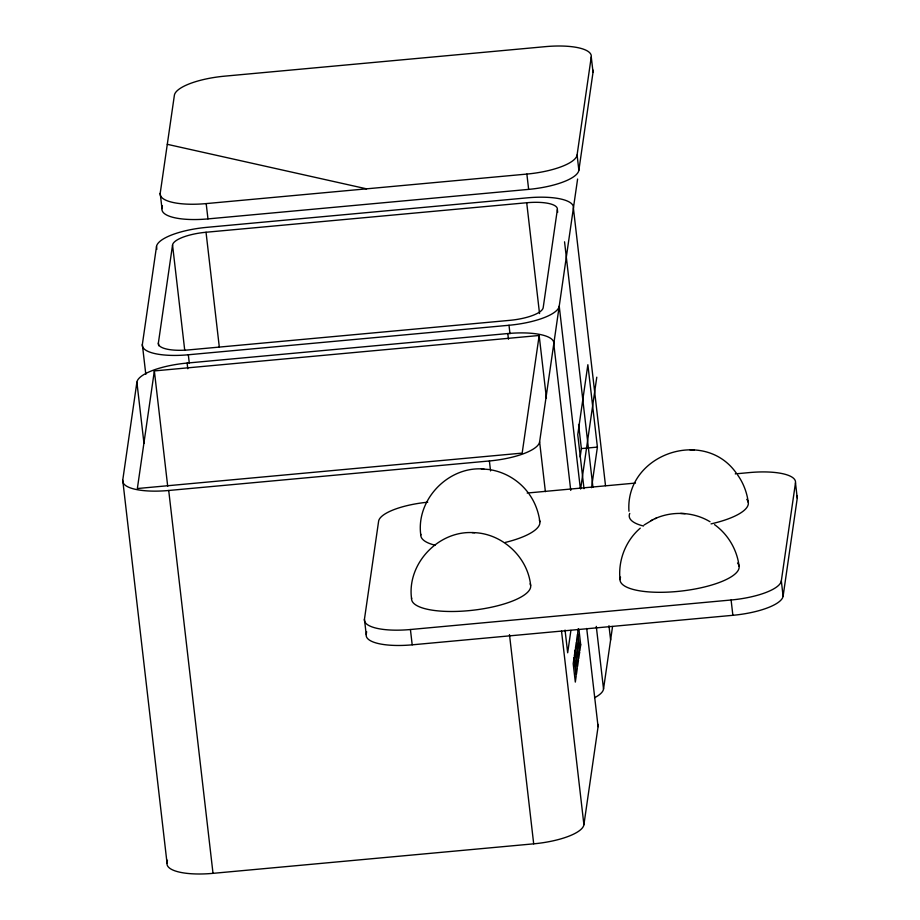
<?xml version="1.0" encoding="UTF-8"?>
<svg xmlns="http://www.w3.org/2000/svg" width="920" height="920" viewBox="0 0 920 920"><rect width="100%" height="100%" fill="white"/><g stroke="black" fill="none" stroke-linecap="round" stroke-linejoin="round"><path stroke-width="1.38" d="M160.206 193.315L174.374 95.3A48.438 14.409 -6.6 0 1 224.606 76.165L545.284 46.655A48.438 14.409 -6.6 0 1 591.261 56.925L593.032 72.243L578.864 170.257A48.438 14.409 -6.6 0 1 528.643 189.382L207.966 218.902A48.438 14.409 -6.6 0 1 161.989 208.633L160.206 193.315A48.438 14.409 -6.6 0 0 206.183 203.596L526.872 174.076A48.438 14.409 -6.6 0 0 577.093 154.939L591.261 56.925M586.718 628.475L598.081 726.685L583.912 824.699A48.438 14.409 -6.6 0 1 533.692 843.835L213.014 873.344A48.438 14.409 -6.6 0 1 167.037 863.075L122.739 480.205L136.896 382.191A48.438 14.409 -6.6 0 1 187.128 363.066L507.805 333.546A48.438 14.409 -6.6 0 1 553.782 343.815L570.745 490.417M145.809 374.394L142.347 344.505L156.515 246.491A48.438 14.409 -6.6 0 1 206.736 227.355L527.424 197.834A48.438 14.409 -6.6 0 1 573.401 208.115L605.509 485.656M161.989 208.633L162.392 205.792M154.353 370.921L137.356 488.531L522.169 453.111L539.166 335.49L154.353 370.921L167.704 486.312M158.689 345.736L158.378 343.034L172.546 245.007A32.292 9.602 -6.6 0 1 206.034 232.254L526.712 202.745A32.292 9.602 -6.6 0 1 557.359 209.587L557.681 212.29M167.037 863.075L167.44 860.234M735.264 473.892L749.512 472.569A48.438 14.409 -6.6 0 1 795.489 482.85L797.26 498.168L783.104 596.183A48.438 14.409 -6.6 0 1 732.872 615.307L412.194 644.828A48.438 14.409 -6.6 0 1 366.217 634.558L364.447 619.24L378.614 521.226A48.438 14.409 -6.6 0 1 427.754 502.193M366.217 634.558L366.631 631.718M557.359 209.587L543.202 307.602A32.292 9.602 -6.6 0 1 509.714 320.355L189.037 349.876A32.292 9.602 -6.6 0 1 158.378 343.034M545.387 491.648L539.615 441.841L577.599 179.043M580.152 456.975L581.371 448.58L578.577 424.43M580.623 489.037L596.781 377.188M570.906 630.395L567.674 652.786L565.041 630.062M591.537 487.692L597.402 447.097L587.868 364.711L577.748 434.688L584.004 488.669M578.243 628.797L577.726 632.327L579.853 650.705L580.704 644.828L578.91 629.28M578.438 660.514L577.587 666.39L575.46 648.013L576.311 642.137L578.438 660.514L575.77 660.755M579.577 652.671L578.726 658.547L576.598 640.17L577.449 634.294L579.577 652.671L576.897 652.912M594.527 697.762A48.438 14.409 -6.6 0 0 603.531 688.999L612.559 626.485M783.104 596.183L781.333 580.865L795.489 482.85M640.262 528.16C625.646 540.649 617.952 560.51 620.022 579.588M644.126 524.986L652.889 519.731M651.153 520.559C669.219 510.669 692.38 511.06 710.021 521.743M655.132 518.673L656.546 517.995M142.347 344.505A48.438 14.409 -6.6 0 0 188.324 354.775L509.001 325.266A48.438 14.409 -6.6 0 0 559.233 306.13L580.313 488.313M581.371 448.58L597.402 447.097M122.739 480.205A48.438 14.409 -6.6 0 0 168.716 490.486L489.394 460.966A48.438 14.409 -6.6 0 0 539.615 441.841M527.183 493.039L635.501 483.069M364.447 619.24A48.438 14.409 -6.6 0 0 410.423 629.521L731.101 600.001A48.438 14.409 -6.6 0 0 781.333 580.865M578.036 645.069L580.704 644.828M736.586 473.524C704.409 426.834 625.025 454.296 628.958 511.221M483.92 469.039C448.534 465.808 415.805 499.606 420.785 535.072M474.709 532.749C439.334 529.517 406.594 563.316 411.573 598.782M689.816 449.719L694.335 449.96M481.378 468.901L489.497 469.556M680.605 513.429L685.135 513.67M472.167 532.611C501.227 532.542 527.723 556.462 530.644 585.407M491.084 469.867C505.735 472.466 519.225 480.815 528.149 492.706M167.29 144.313L366.528 188.83M714.518 524.618C728.019 534.313 737.092 549.734 739.093 566.214M737.621 474.938C743.418 483.046 747.005 492.648 748.293 502.504M529.172 494.12C534.98 502.228 538.556 511.83 539.856 521.697M731.101 600.001L732.872 615.307M577.093 154.939L578.864 170.257M564.547 241.81L592.94 487.278M608.959 625.715L610.615 639.986M596.286 626.37L603.531 688.999M526.872 174.076L528.643 189.382M526.712 202.745L539.534 313.547M539.166 335.49L546.422 398.176M561.522 631.131L583.912 824.699M509.001 325.266L509.99 333.799M507.805 333.546L508.461 339.238M489.394 460.966L490.544 470.925M509.484 634.605L533.692 843.835M410.423 629.521L412.194 644.828M206.183 203.596L207.966 218.902M206.034 232.254L219.316 347.116M188.324 354.775L189.313 363.32M187.128 363.066L187.783 368.759M172.546 245.007L184.748 350.416M156.515 246.491L156.837 249.331M168.716 490.486L213.014 873.344M136.896 382.191L143.98 443.394M597.667 724.086A48.438 14.409 -6.6 0 1 598.081 726.685M592.618 69.644A48.438 14.409 -6.6 0 1 593.032 72.243M796.846 495.558A48.438 14.409 -6.6 0 1 797.26 498.168M737.518 563.04A59.926 17.825 -6.6 0 1 682.582 590.904A59.926 17.825 -6.6 0 1 620.551 577.127M746.73 499.33A59.926 17.825 -6.6 0 1 711.056 523.882M643.494 526.01A59.926 17.825 -6.6 0 1 629.763 513.417M539.35 520.087A59.926 17.825 -6.6 0 1 505.344 542.42M435.056 545.203A59.926 17.825 -6.6 0 1 420.842 534.255M530.139 583.797A59.926 17.825 -6.6 0 1 473.961 610.109A59.926 17.825 -6.6 0 1 411.631 597.977M574.045 657.811L573.194 663.699L575.322 682.077L576.173 676.188L574.045 657.811M575.184 649.98L574.333 655.856L576.46 674.233L577.3 668.357L575.184 649.98"/></g></svg>
